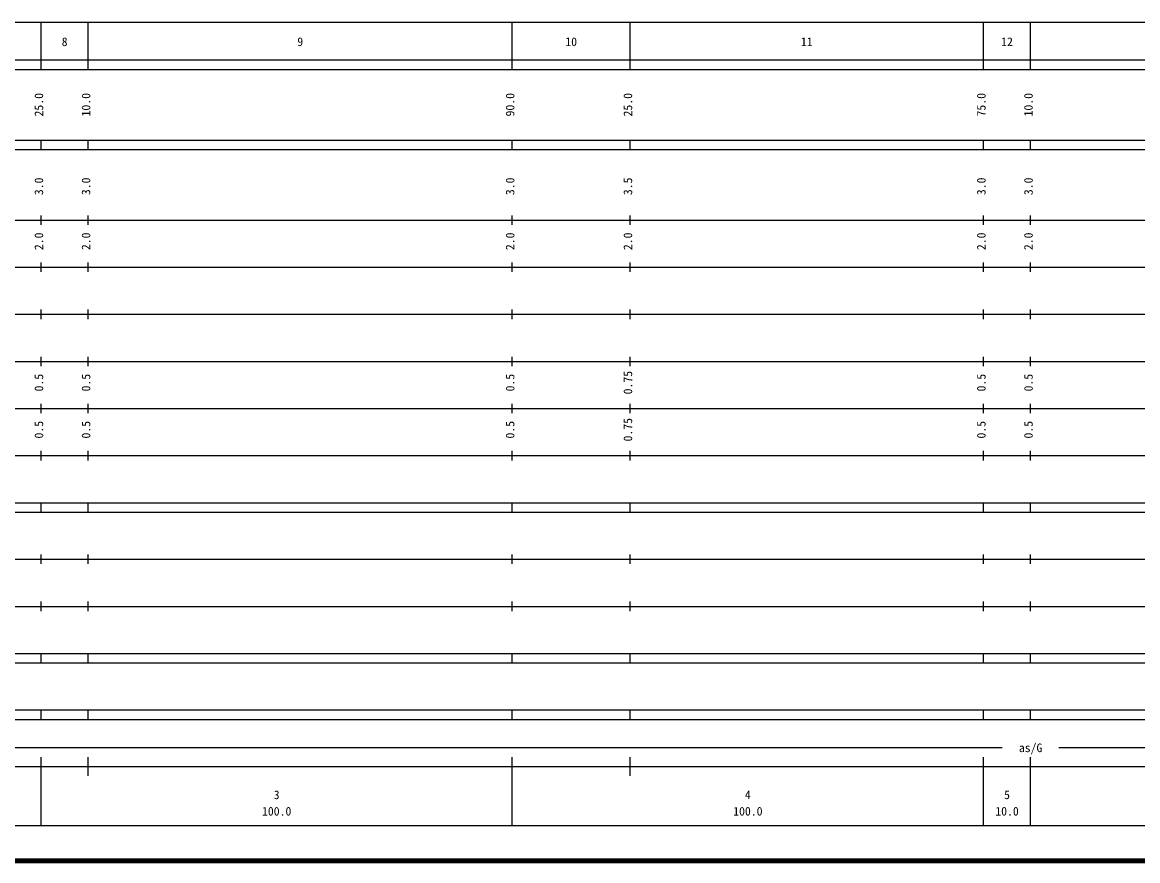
# Model space of a CAD drawing. Units: millimetres on the paper, enlarged 1000 times. Extents: x 40000 to 680000, y 20000 to 380000.
# Drawn here: x 264022 to 500728, y 20000 to 198000 of the extents above; entities that cross this region are included whole.
import ezdxf
from ezdxf.enums import TextEntityAlignment as Align

# ---------------------------------------------------------------- set-up
doc = ezdxf.new("R2010")
doc.units = ezdxf.units.MM
doc.header["$LTSCALE"] = 1000
doc.layers.add('M-TTL', color=2, linetype='Continuous', lineweight=140)
doc.layers.add('M-TTL-BAND', color=7, linetype='Continuous', lineweight=25)
doc.styles.add('ＭＳ ゴシック', font='')
doc.styles.get('ＭＳ ゴシック').set_extended_font_data('MS Gothic')

msp = doc.modelspace()

# ---------------------------------------------------------------- linework, layer by layer
at = {"layer": 'M-TTL'}
msp.add_line((40000, 20000), (680000, 20000), dxfattribs=at)
at = {"layer": 'M-TTL-BAND'}
for p, q in [((68000, 198000), (579000, 198000)), ((268000, 188000), (268000, 198000)), ((278000, 188000), (278000, 198000)), ((368000, 188000), (368000, 198000)), ((393000, 188000), (393000, 198000)), ((468000, 188000), (468000, 198000)), ((478000, 188000), (478000, 198000)), ((40000, 190000), (579000, 190000)), ((40000, 188000), (579000, 188000)), ((40000, 173000), (579000, 173000)), ((268000, 171000), (268000, 173000)), ((278000, 171000), (278000, 173000)), ((368000, 171000), (368000, 173000)), ((393000, 171000), (393000, 173000)), ((468000, 171000), (468000, 173000)), ((478000, 171000), (478000, 173000)), ((40000, 171000), (579000, 171000)), ((268000, 155000), (268000, 157000)), ((278000, 155000), (278000, 157000)), ((368000, 155000), (368000, 157000)), ((393000, 155000), (393000, 157000)), ((468000, 155000), (468000, 157000)), ((478000, 155000), (478000, 157000)), ((40000, 156000), (579000, 156000)), ((268000, 145000), (268000, 147000)), ((278000, 145000), (278000, 147000)), ((368000, 145000), (368000, 147000)), ((393000, 145000), (393000, 147000)), ((468000, 145000), (468000, 147000)), ((478000, 145000), (478000, 147000)), ((46000, 146000), (579000, 146000)), ((52000, 136000), (579000, 136000)), ((268000, 135000), (268000, 137000)), ((278000, 135000), (278000, 137000)), ((368000, 135000), (368000, 137000)), ((393000, 135000), (393000, 137000)), ((468000, 135000), (468000, 137000)), ((478000, 135000), (478000, 137000)), ((46000, 126000), (579000, 126000)), ((268000, 125000), (268000, 127000)), ((278000, 125000), (278000, 127000)), ((368000, 125000), (368000, 127000)), ((393000, 125000), (393000, 127000)), ((468000, 125000), (468000, 127000)), ((478000, 125000), (478000, 127000)), ((52000, 116000), (579000, 116000)), ((268000, 115000), (268000, 117000)), ((278000, 115000), (278000, 117000)), ((368000, 115000), (368000, 117000)), ((393000, 115000), (393000, 117000)), ((468000, 115000), (468000, 117000)), ((478000, 115000), (478000, 117000)), ((268000, 105000), (268000, 107000)), ((278000, 105000), (278000, 107000)), ((368000, 105000), (368000, 107000)), ((393000, 105000), (393000, 107000)), ((468000, 105000), (468000, 107000)), ((478000, 105000), (478000, 107000)), ((46000, 106000), (579000, 106000)), ((40000, 96000), (579000, 96000)), ((268000, 94000), (268000, 96000)), ((278000, 94000), (278000, 96000)), ((368000, 94000), (368000, 96000)), ((393000, 94000), (393000, 96000)), ((468000, 94000), (468000, 96000)), ((478000, 94000), (478000, 96000)), ((40000, 94000), (579000, 94000)), ((49000, 84000), (579000, 84000)), ((268000, 83000), (268000, 85000)), ((278000, 83000), (278000, 85000)), ((368000, 83000), (368000, 85000)), ((393000, 83000), (393000, 85000)), ((468000, 83000), (468000, 85000)), ((478000, 83000), (478000, 85000)), ((40000, 74000), (579000, 74000)), ((268000, 73000), (268000, 75000)), ((278000, 73000), (278000, 75000)), ((368000, 73000), (368000, 75000)), ((393000, 73000), (393000, 75000)), ((468000, 73000), (468000, 75000)), ((478000, 73000), (478000, 75000)), ((40000, 64000), (579000, 64000)), ((268000, 62000), (268000, 64000)), ((278000, 62000), (278000, 64000)), ((368000, 62000), (368000, 64000)), ((393000, 62000), (393000, 64000)), ((468000, 62000), (468000, 64000)), ((478000, 62000), (478000, 64000)), ((40000, 62000), (579000, 62000)), ((40000, 52000), (579000, 52000)), ((40000, 50000), (579000, 50000)), ((268000, 50000), (268000, 52000)), ((278000, 50000), (278000, 52000)), ((368000, 50000), (368000, 52000)), ((393000, 50000), (393000, 52000)), ((468000, 50000), (468000, 52000)), ((478000, 50000), (478000, 52000)), ((71000, 44000), (472000, 44000)), ((484000, 44000), (566500, 44000)), ((268000, 27500), (268000, 42000)), ((278000, 38000), (278000, 42000)), ((368000, 27500), (368000, 42000)), ((393000, 38000), (393000, 42000)), ((468000, 27500), (468000, 42000)), ((478000, 27500), (478000, 42000)), ((40000, 40000), (579000, 40000)), ((68000, 27500), (579000, 27500))]:
    msp.add_line(p, q, dxfattribs=at)

# ---------------------------------------------------------------- texts
at = {"layer": 'M-TTL-BAND', "style": 'ＭＳ ゴシック'}
for s, p in [('8', (273000, 192405)), ('9', (323000, 192405)), ('10', (380500, 192405)), ('11', (430500, 192405)), ('12', (473000, 192405)), ('as/G', (478000, 42500)), ('3', (318000, 32523)), ('4', (418000, 32523)), ('5', (473000, 32523)), ('100.0', (318000, 29033)), ('100.0', (418000, 29033)), ('10.0', (473000, 29033))]:
    msp.add_text(s, height=1833, dxfattribs=at).set_placement(p, align=Align.BOTTOM_CENTER)
for s, p in [('25.0', (269000, 180500)), ('10.0', (279000, 180500)), ('90.0', (369000, 180500)), ('25.0', (394000, 180500)), ('75.0', (469000, 180500)), ('10.0', (479000, 180500)), ('3.0', (269000, 163174)), ('3.0', (279000, 163174)), ('3.0', (369000, 163174)), ('3.5', (394000, 163174)), ('3.0', (469000, 163174)), ('3.0', (479000, 163174)), ('2.0', (269000, 151500)), ('2.0', (279000, 151500)), ('2.0', (369000, 151500)), ('2.0', (394000, 151500)), ('2.0', (469000, 151500)), ('2.0', (479000, 151500)), ('0.5', (269000, 121500)), ('0.5', (279000, 121500)), ('0.5', (369000, 121500)), ('0.75', (394000, 121500)), ('0.5', (469000, 121500)), ('0.5', (479000, 121500)), ('0.75', (394000, 111500)), ('0.5', (269000, 111500)), ('0.5', (279000, 111500)), ('0.5', (369000, 111500)), ('0.5', (469000, 111500)), ('0.5', (479000, 111500))]:
    msp.add_text(s, height=1833, rotation=90, dxfattribs=at).set_placement(p, align=Align.BOTTOM_CENTER)

doc.saveas('drawing.dxf')
